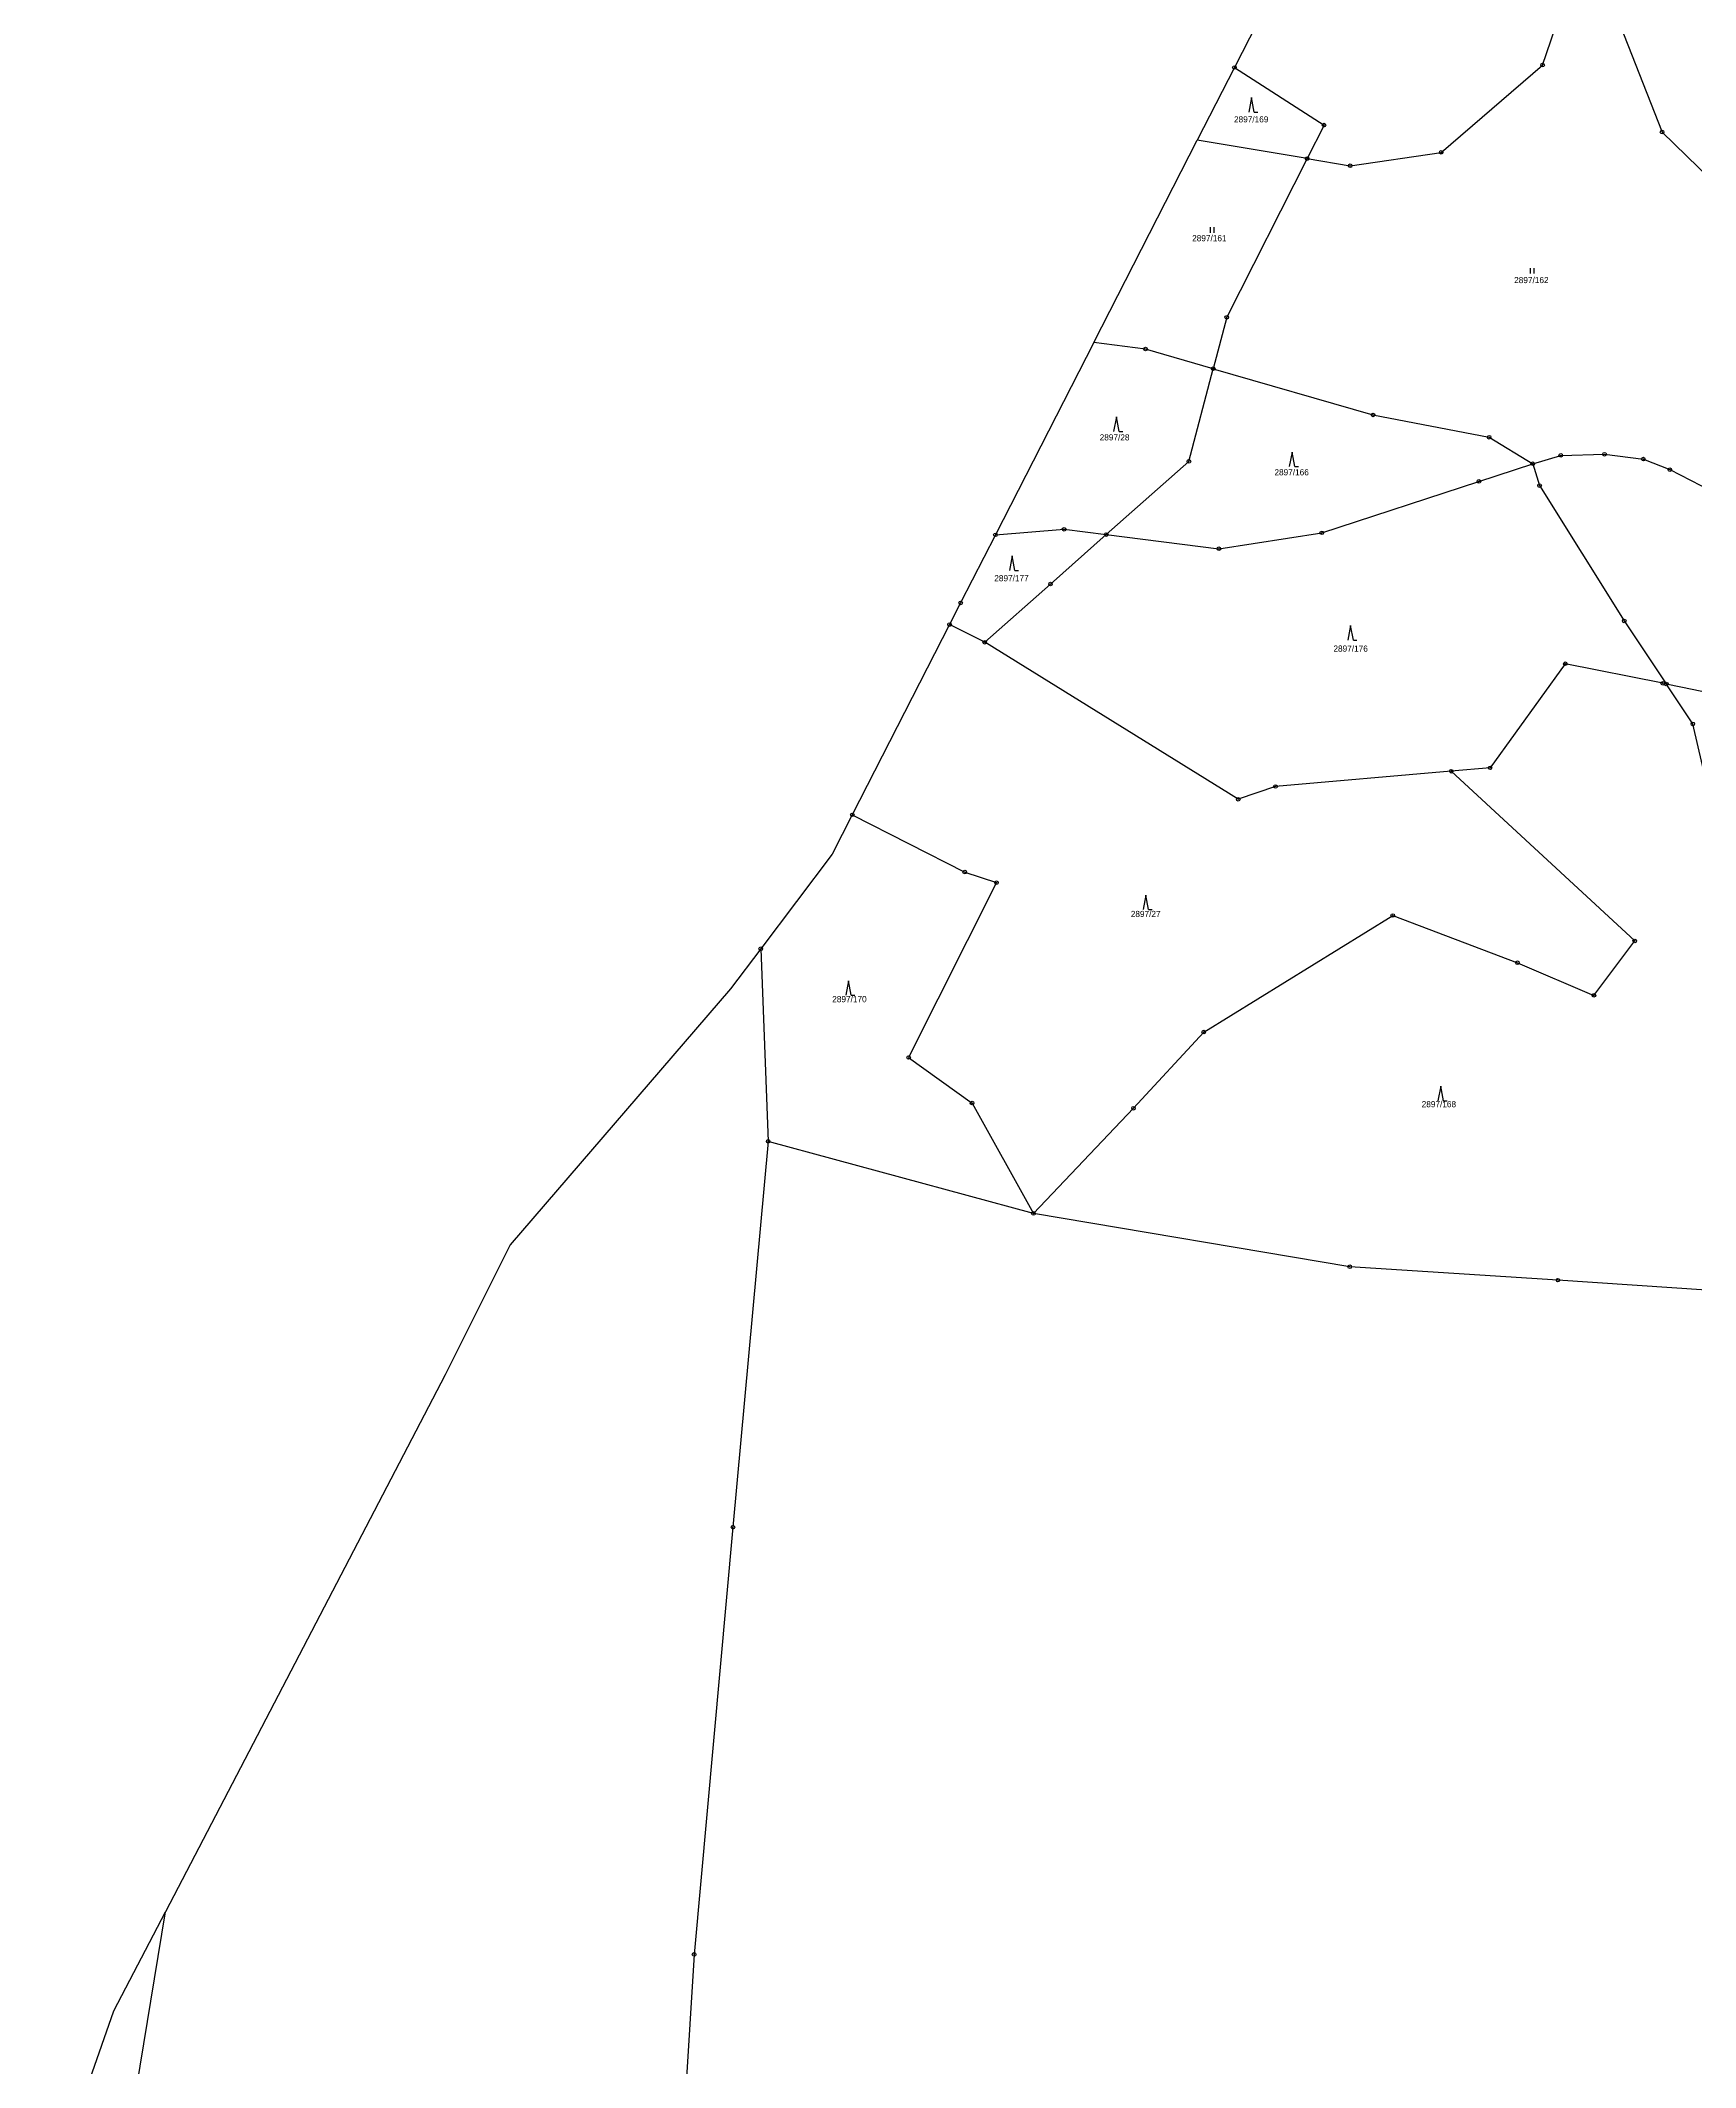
# Model space of a CAD drawing. Extents: x -784124 to -780570, y -980818 to -976926.
# Drawn here: x -783788 to -783332, y -979505 to -978946 of the extents above; entities that cross this region are included whole.
import ezdxf
from ezdxf.enums import TextEntityAlignment as Align

# ---------------------------------------------------------------- set-up
doc = ezdxf.new("R2010")
doc.units = 0
doc.header["$LTSCALE"] = 3.138375
doc.header["$MEASUREMENT"] = 0
doc.linetypes.add('0_206_2', pattern=[0])
for name, color, linetype in [('105', 1, 'CONTINUOUS'), ('18', 1, 'CONTINUOUS'), ('20600', 1, 'CONTINUOUS'), ('20602', 1, 'CONTINUOUS'), ('21900', 1, 'CONTINUOUS'), ('306', 1, 'CONTINUOUS'), ('308', 1, 'CONTINUOUS')]:
    doc.layers.add(name, color=color, linetype=linetype)

# ---------------------------------------------------------------- blocks, each defined once
blk = doc.blocks.new('3_08$6')
at = {"layer": '308', "color": 255, "linetype": 'Continuous'}
for p, q in [((0, 4), (-0.75, 0)), ((0.75, 0), (0, 4)), ((0.75, 0), (1.75, 0))]:
    blk.add_line(p, q, dxfattribs=at)
blk = doc.blocks.new('3_06$4')
at = {"layer": '306', "color": 255, "linetype": 'Continuous'}
for p, q in [((-0.51, 0), (-0.51, 1.5)), ((0.49, 0), (0.49, 1.5))]:
    blk.add_line(p, q, dxfattribs=at)
blk = doc.blocks.new('1_05$19')
at = {"layer": '105', "color": 3, "linetype": 'Continuous'}
for radius in [0.5, 0.0303]:
    blk.add_circle((0, 0), radius, dxfattribs=at)

msp = doc.modelspace()

# ---------------------------------------------------------------- linework, layer by layer
at = {"layer": '20600', "color": 3, "linetype": 'Continuous'}
for p, q in [((-783564.7, -979159.52), (-783570.24, -979170.36)), ((-783589.92, -979196.44), (-783598.24, -979207.46)), ((-783676.95, -979313.92), (-783754.01, -979461.87)), ((-783768.25, -979489.22), (-783754.01, -979461.87))]:
    msp.add_line(p, q, dxfattribs=at)
at = {"layer": '20602', "color": 3, "linetype": '0_206_2'}
for p, q in [((-783459.39, -978953.52), (-783469.61, -978973.52)), ((-783498.15, -979029.33), (-783469.61, -978973.52)), ((-783498.15, -979029.33), (-783525.25, -979082.34)), ((-783537.9, -979107.09), (-783564.7, -979159.52)), ((-783570.24, -979170.36), (-783589.92, -979196.44))]:
    msp.add_line(p, q, dxfattribs=at)
for points in [[(-783359.18, -978736.79), (-783378.16, -978794.58), (-783459.39, -978953.52)], [(-783525.25, -979082.34), (-783534.84, -979101.1), (-783537.9, -979107.09)], [(-783598.24, -979207.46), (-783659, -979278.02), (-783676.95, -979313.92)], [(-783788.13, -979618.84), (-783788.44, -979589.4), (-783786.08, -979540.23), (-783768.25, -979489.22)]]:
    msp.add_lwpolyline(points, dxfattribs=at)
at = {"layer": '21900', "color": 3, "linetype": 'Continuous'}
for p, q in [((-783439.35, -978978.62), (-783469.61, -978973.52)), ((-783528.22, -979111.97), (-783537.9, -979107.09)), ((-783589.92, -979196.44), (-783587.89, -979249.53)), ((-783514.78, -979269.4), (-783587.89, -979249.53)), ((-783764.53, -979526.14), (-783754.01, -979461.87))]:
    msp.add_line(p, q, dxfattribs=at)
for points in [[(-783439.35, -978978.62), (-783427.5, -978980.62), (-783402.4, -978976.91), (-783374.44, -978952.85), (-783367.52, -978932.38), (-783355.21, -978936.48), (-783341.5, -978971.32), (-783281.18, -979029.93), (-783247.94, -979083.3), (-783245.8, -979083.49)], [(-783459.39, -978953.52), (-783434.68, -978969.4), (-783439.35, -978978.62)], [(-783439.35, -978978.62), (-783461.48, -979022.38), (-783465.21, -979036.55)], [(-783465.21, -979036.55), (-783483.88, -979031.13), (-783498.15, -979029.33)], [(-783494.7, -979082.28), (-783471.94, -979062.11), (-783465.21, -979036.55)], [(-783465.21, -979036.55), (-783421.2, -979049.31), (-783389.2, -979055.44), (-783377.18, -979062.73)], [(-783494.7, -979082.28), (-783463.66, -979086.17), (-783435.31, -979081.79), (-783392, -979067.61), (-783377.18, -979062.73)], [(-783377.18, -979062.73), (-783369.43, -979060.43), (-783357.37, -979060.13), (-783346.67, -979061.48), (-783339.37, -979064.37), (-783325.09, -979071.71), (-783312.45, -979079.35), (-783295.99, -979090.03), (-783284.82, -979098.34), (-783274.11, -979109.01), (-783266.42, -979118.26), (-783256.75, -979131.24)], [(-783377.18, -979062.73), (-783375.27, -979068.76), (-783351.93, -979106.08), (-783340.36, -979123.45)], [(-783525.25, -979082.34), (-783506.34, -979080.82), (-783494.7, -979082.28)], [(-783528.22, -979111.97), (-783510.08, -979095.9), (-783494.7, -979082.28)], [(-783399.6, -979147.5), (-783448.06, -979151.72), (-783458.32, -979155.22), (-783528.22, -979111.97)], [(-783340.36, -979123.45), (-783341.32, -979123.26), (-783368.18, -979117.86), (-783388.93, -979146.57), (-783399.6, -979147.5)], [(-783307.37, -979292.04), (-783314.47, -979238.72), (-783319.67, -979191.91), (-783333.03, -979134.46), (-783340.36, -979123.45)], [(-783340.36, -979123.45), (-783336.34, -979124.26), (-783330.56, -979125.43)], [(-783514.78, -979269.4), (-783487.2, -979240.4), (-783467.85, -979219.41), (-783415.74, -979187.27), (-783381.36, -979200.31), (-783360.29, -979209.28), (-783349.05, -979194.3), (-783399.6, -979147.5)], [(-783564.7, -979159.52), (-783533.7, -979175.3), (-783524.96, -979178.22), (-783549.18, -979226.42), (-783531.69, -979238.97), (-783514.78, -979269.4)], [(-783587.89, -979249.53), (-783597.59, -979355.9), (-783608.31, -979473.65), (-783616.47, -979605.2), (-783619.99, -979716.8), (-783619.43, -979772.77)], [(-783307.37, -979292.04), (-783370.2, -979287.79), (-783427.6, -979284.1), (-783514.78, -979269.4)]]:
    msp.add_lwpolyline(points, dxfattribs=at)

# ---------------------------------------------------------------- block references
at = {"layer": '105', "color": 0, "linetype": 'ByBlock'}
for p in [(-783374.44, -978952.85), (-783459.39, -978953.52), (-783434.68, -978969.4), (-783341.5, -978971.32), (-783439.35, -978978.62), (-783427.5, -978980.62), (-783402.4, -978976.91), (-783461.48, -979022.38), (-783483.88, -979031.13), (-783465.21, -979036.55), (-783421.2, -979049.31), (-783389.2, -979055.44), (-783471.94, -979062.11), (-783377.18, -979062.73), (-783369.43, -979060.43), (-783357.37, -979060.13), (-783346.67, -979061.48), (-783339.37, -979064.37), (-783392, -979067.61), (-783375.27, -979068.76), (-783506.34, -979080.82), (-783435.31, -979081.79), (-783525.25, -979082.34), (-783494.7, -979082.28), (-783463.66, -979086.17), (-783510.08, -979095.9), (-783534.84, -979101.1), (-783537.9, -979107.09), (-783351.93, -979106.08), (-783528.22, -979111.97), (-783368.18, -979117.86), (-783341.32, -979123.26), (-783340.36, -979123.45), (-783333.03, -979134.46), (-783399.6, -979147.5), (-783388.93, -979146.57), (-783448.06, -979151.72), (-783564.7, -979159.52), (-783458.32, -979155.22), (-783533.7, -979175.3), (-783524.96, -979178.22), (-783415.74, -979187.27), (-783589.92, -979196.44), (-783349.05, -979194.3), (-783381.36, -979200.31), (-783360.29, -979209.28), (-783467.85, -979219.41), (-783549.18, -979226.42), (-783531.69, -979238.97), (-783487.2, -979240.4), (-783587.89, -979249.53), (-783514.78, -979269.4), (-783427.6, -979284.1), (-783370.2, -979287.79), (-783597.59, -979355.9), (-783608.31, -979473.65)]:
    msp.add_blockref('1_05$19', p, dxfattribs=at)
at = {"layer": '306', "color": 0, "linetype": 'ByBlock'}
for p in [(-783465.44, -978999.06), (-783377.3, -979010.34)]:
    msp.add_blockref('3_06$4', p, dxfattribs=at)
at = {"layer": '308', "color": 0, "linetype": 'ByBlock'}
for p in [(-783454.66, -978965.79), (-783491.92, -979053.83), (-783443.51, -979063.53), (-783520.64, -979092.14), (-783427.35, -979111.36), (-783483.77, -979185.64), (-783565.77, -979209.25), (-783402.53, -979238.36)]:
    msp.add_blockref('3_08$6', p, dxfattribs=at)

# ---------------------------------------------------------------- texts
at = {"layer": '18', "color": 255, "linetype": 'Continuous'}
for s, p in [('2897/169', (-783454.76, -978969.17)), ('2897/161', (-783466.29, -979001.94)), ('2897/162', (-783377.54, -979013.47)), ('2897/166', (-783443.61, -979066.46)), ('2897/177', (-783520.83, -979095.66)), ('2897/176', (-783427.35, -979115.06)), ('2897/170', (-783565.49, -979211.69)), ('2897/168', (-783403.03, -979240.64))]:
    msp.add_text(s, height=1.7, dxfattribs=at).set_placement(p, align=Align.BOTTOM_CENTER)
for s, p in [('2897/28', (-783496.52, -979056.83)), ('2897/27', (-783487.95, -979188.21))]:
    msp.add_text(s, height=1.7, dxfattribs=at).set_placement(p, align=Align.BOTTOM_LEFT)

doc.saveas('drawing.dxf')
